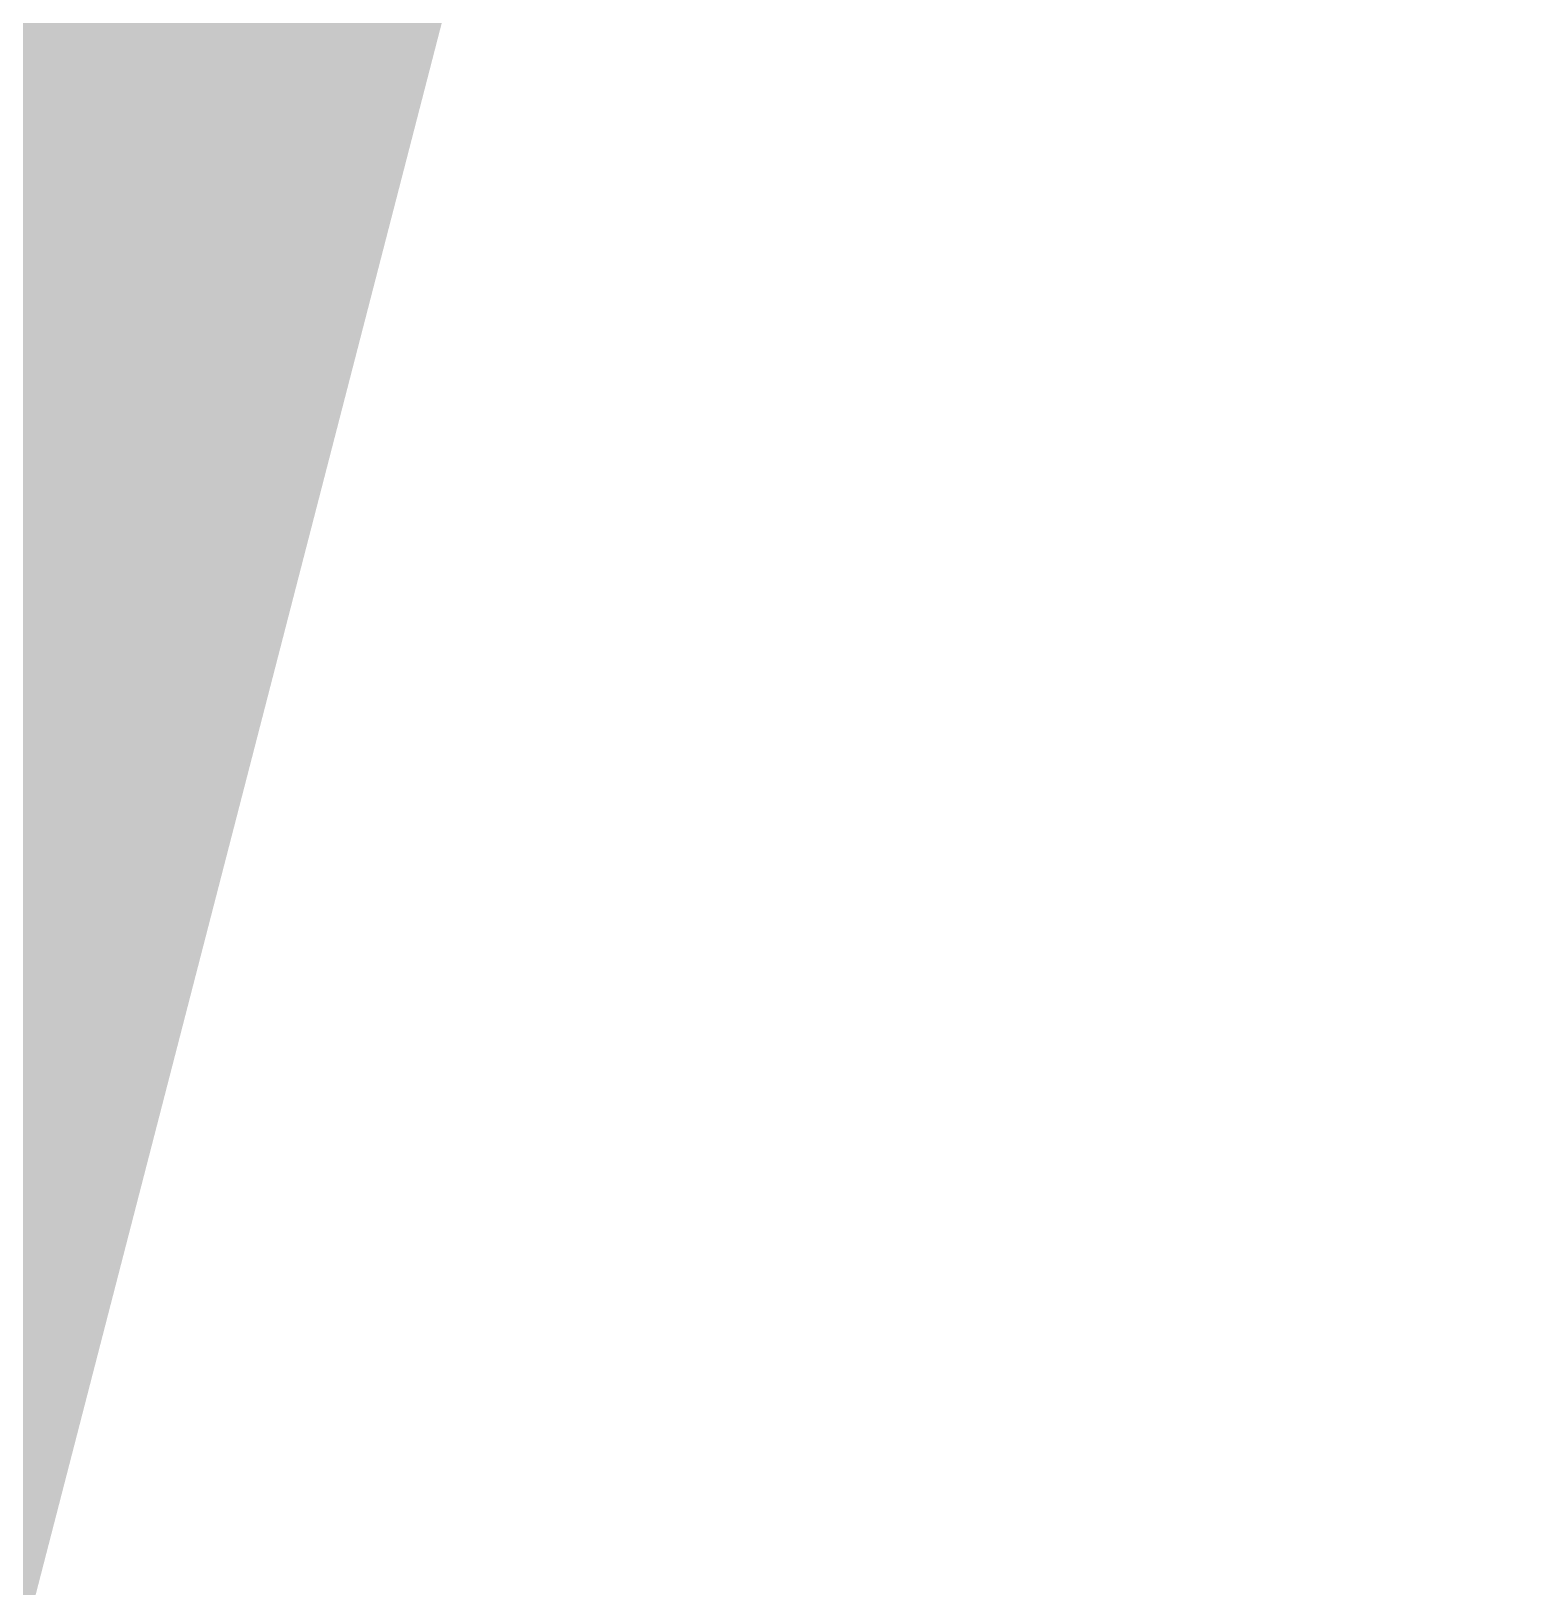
# Model space of a CAD drawing. Header units: metres. Extents: x 317370 to 326712, y 1824935 to 1838812.
# Drawn here: x 322508.054 to 322512.5, y 1833770.771 to 1833775.449 of the extents above; entities that cross this region are included whole.
import ezdxf

# ---------------------------------------------------------------- set-up
doc = ezdxf.new("R2010")
doc.units = ezdxf.units.M
doc.header["$MEASUREMENT"] = 0
doc.layers.add('INTERTIDAL ZONE', color=5, linetype='Continuous')
doc.layers.add('LOW TIDE LINE', color=5, linetype='Continuous')

# ---------------------------------------------------------------- blocks, each defined once
blk = doc.blocks.new('81')
at = {"layer": 'INTERTIDAL ZONE', "const_width": 3.0234, "flags": 128}
blk.add_lwpolyline([(322489.6837, 1833740.8062), (322497.8404, 1833752.8369), (322506.0288, 1833768.8991), (322510.1864, 1833784.9929), (322510.2499, 1833793.0557), (322514.2806, 1833793.024), (322518.3431, 1833797.0237), (322526.4364, 1833800.9917), (322534.4978, 1833800.9282), (322542.6228, 1833808.9276), (322550.7161, 1833812.8955), (322562.8401, 1833816.8318), (322574.9958, 1833824.7994), (322583.089, 1833828.7674)], dxfattribs=at)
at = {"layer": 'LOW TIDE LINE', "lineweight": 18, "const_width": 3.0234}
blk.add_lwpolyline([(322583.089, 1833828.7674), (322574.9958, 1833824.7994), (322562.8401, 1833816.8318), (322550.7161, 1833812.8955), (322542.6228, 1833808.9276), (322534.4978, 1833800.9282), (322526.4364, 1833800.9917), (322518.3431, 1833797.0237), (322514.2806, 1833793.024), (322510.2499, 1833793.0557), (322510.1864, 1833784.9929), (322506.0288, 1833768.8991), (322497.8404, 1833752.8369), (322489.6837, 1833740.8062)], dxfattribs=at)

msp = doc.modelspace()

# ---------------------------------------------------------------- block references
msp.add_blockref('81', (0, 0))

doc.saveas('drawing.dxf')
